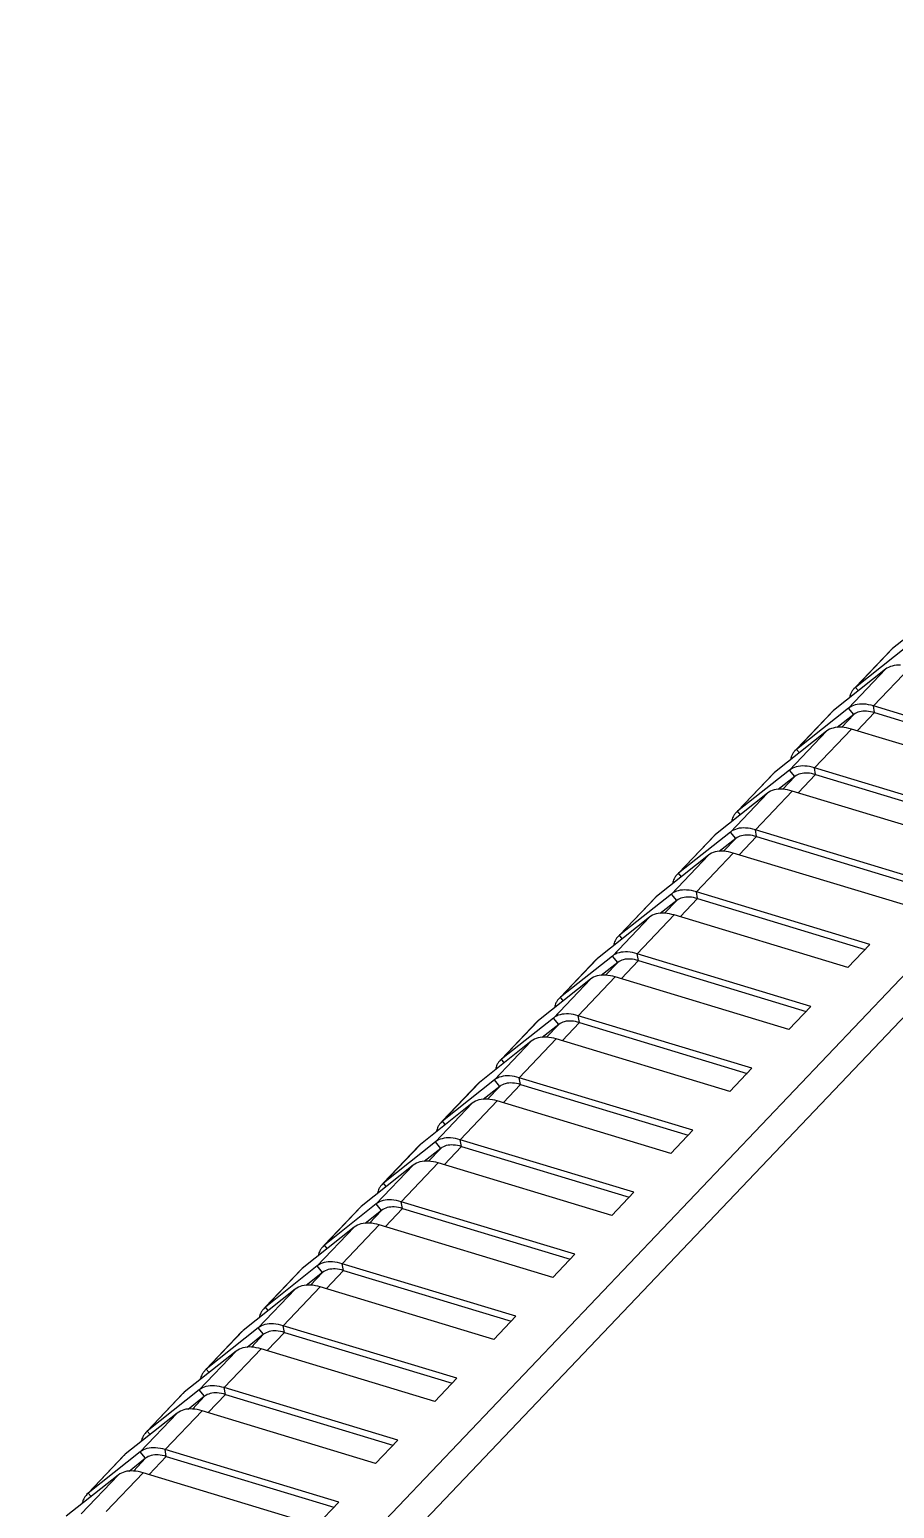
# Model space of a CAD drawing. Header units: millimetres. Extents: x 14343 to 15285, y -9166 to -7819.
# Drawn here: x 14413.9 to 14455.6, y -8337.1 to -8265.9 of the extents above; entities that cross this region are included whole.
import ezdxf

# ---------------------------------------------------------------- set-up
doc = ezdxf.new("R2010")
doc.units = ezdxf.units.MM

# ---------------------------------------------------------------- blocks, each defined once
blk = doc.blocks.new('u9')
at = {"color": 7, "linetype": 'Continuous'}
for p, q in [((-420.518, 115.604), (-314.491, 226.919)), ((-419.033, 115.154), (-313.234, 226.229)), ((-355.936, 199.082), (-358.44, 197.094)), ((-358.519, 197.022), (-360.226, 195.23)), ((-357.717, 197.212), (-360.221, 195.225)), ((-358.44, 197.094), (-360.221, 195.225)), ((-358.781, 196.095), (-361.285, 194.108)), ((-358.781, 196.095), (-360.561, 194.226)), ((-357.58, 196.203), (-359.361, 194.333)), ((-360.221, 195.225), (-360.3, 195.152)), ((-360.258, 195.196), (-360.3, 195.152)), ((-360.084, 195.06), (-360.221, 195.225)), ((-361.364, 194.036), (-363.071, 192.243)), ((-360.561, 194.226), (-363.065, 192.238)), ((-361.285, 194.108), (-363.065, 192.238)), ((-360.305, 193.917), (-361.101, 193.285)), ((-360.89, 193.303), (-360.305, 193.917)), ((-360.305, 193.917), (-360.561, 194.226)), ((-360.14, 193.13), (-359.305, 194.006)), ((-350.997, 191.801), (-359.361, 194.333)), ((-359.305, 194.006), (-359.361, 194.333)), ((-359.305, 194.006), (-351.226, 191.56)), ((-361.625, 193.109), (-364.129, 191.121)), ((-361.625, 193.109), (-363.406, 191.239)), ((-360.425, 193.216), (-362.206, 191.347)), ((-352.06, 190.684), (-360.425, 193.216)), ((-363.065, 192.238), (-363.144, 192.166)), ((-363.103, 192.21), (-363.144, 192.166)), ((-362.929, 192.074), (-363.065, 192.238)), ((-364.208, 191.049), (-365.915, 189.257)), ((-363.406, 191.239), (-365.91, 189.252)), ((-364.129, 191.121), (-365.91, 189.252)), ((-363.149, 190.93), (-363.406, 191.239)), ((-362.984, 190.143), (-362.149, 191.02)), ((-353.841, 188.814), (-362.206, 191.347)), ((-362.149, 191.02), (-362.206, 191.347)), ((-362.149, 191.02), (-354.07, 188.574)), ((-363.149, 190.93), (-363.946, 190.299)), ((-363.734, 190.316), (-363.149, 190.93)), ((-364.47, 190.122), (-366.974, 188.135)), ((-364.47, 190.122), (-366.25, 188.253)), ((-363.269, 190.23), (-365.05, 188.36)), ((-354.905, 187.697), (-363.269, 190.23)), ((-365.91, 189.252), (-365.989, 189.18)), ((-365.947, 189.223), (-365.989, 189.18)), ((-365.773, 189.088), (-365.91, 189.252)), ((-366.25, 188.253), (-368.754, 186.266)), ((-366.974, 188.135), (-368.754, 186.266)), ((-365.994, 187.944), (-366.25, 188.253)), ((-356.686, 185.828), (-365.05, 188.36)), ((-364.994, 188.034), (-365.05, 188.36)), ((-367.053, 188.063), (-368.76, 186.271)), ((-365.994, 187.944), (-366.79, 187.312)), ((-366.579, 187.33), (-365.994, 187.944)), ((-365.829, 187.157), (-364.994, 188.034)), ((-364.994, 188.034), (-356.915, 185.587)), ((-367.314, 187.136), (-369.818, 185.149)), ((-367.314, 187.136), (-369.095, 185.267)), ((-366.114, 187.243), (-367.895, 185.374)), ((-357.75, 184.711), (-366.114, 187.243)), ((-368.754, 186.266), (-368.834, 186.193)), ((-368.792, 186.237), (-368.834, 186.193)), ((-368.618, 186.101), (-368.754, 186.266)), ((-369.095, 185.267), (-371.599, 183.279)), ((-368.838, 184.958), (-369.095, 185.267)), ((-359.53, 182.841), (-367.895, 185.374)), ((-367.838, 185.047), (-367.895, 185.374)), ((-369.897, 185.076), (-371.604, 183.284)), ((-369.818, 185.149), (-371.599, 183.279)), ((-368.838, 184.958), (-369.635, 184.326)), ((-369.423, 184.344), (-368.838, 184.958)), ((-368.673, 184.171), (-367.838, 185.047)), ((-367.838, 185.047), (-359.759, 182.601)), ((-370.159, 184.15), (-372.663, 182.162)), ((-370.159, 184.15), (-371.939, 182.28)), ((-368.958, 184.257), (-370.739, 182.388)), ((-360.594, 181.724), (-368.958, 184.257)), ((-371.599, 183.279), (-371.678, 183.207)), ((-371.637, 183.251), (-371.678, 183.207)), ((-371.462, 183.115), (-371.599, 183.279)), ((-360.594, 181.724), (-359.53, 182.841)), ((-372.742, 182.09), (-374.449, 180.298)), ((-371.939, 182.28), (-374.443, 180.293)), ((-372.663, 182.162), (-374.443, 180.293)), ((-371.683, 181.971), (-372.479, 181.339)), ((-372.268, 181.357), (-371.683, 181.971)), ((-371.683, 181.971), (-371.939, 182.28)), ((-371.518, 181.184), (-370.683, 182.061)), ((-362.375, 179.855), (-370.739, 182.388)), ((-370.683, 182.061), (-370.739, 182.388)), ((-370.683, 182.061), (-362.604, 179.615)), ((-373.003, 181.163), (-375.507, 179.176)), ((-373.003, 181.163), (-374.784, 179.294)), ((-371.803, 181.271), (-373.584, 179.401)), ((-363.439, 178.738), (-371.803, 181.271)), ((-374.443, 180.293), (-374.523, 180.221)), ((-374.307, 180.129), (-374.443, 180.293)), ((-374.481, 180.264), (-374.523, 180.221)), ((-363.439, 178.738), (-362.375, 179.855)), ((-375.586, 179.104), (-377.293, 177.312)), ((-374.784, 179.294), (-377.288, 177.306)), ((-375.507, 179.176), (-377.288, 177.306)), ((-374.527, 178.985), (-375.324, 178.353)), ((-375.112, 178.371), (-374.527, 178.985)), ((-374.527, 178.985), (-374.784, 179.294)), ((-374.362, 178.198), (-373.527, 179.074)), ((-365.219, 176.869), (-373.584, 179.401)), ((-373.527, 179.074), (-373.584, 179.401)), ((-373.527, 179.074), (-365.448, 176.628)), ((-375.848, 178.177), (-378.352, 176.189)), ((-375.848, 178.177), (-377.628, 176.307)), ((-374.648, 178.284), (-376.428, 176.415)), ((-366.283, 175.752), (-374.648, 178.284)), ((-377.288, 177.306), (-377.367, 177.234)), ((-377.326, 177.278), (-377.367, 177.234)), ((-377.152, 177.142), (-377.288, 177.306)), ((-366.283, 175.752), (-365.219, 176.869)), ((-378.431, 176.117), (-380.138, 174.325)), ((-377.628, 176.307), (-380.132, 174.32)), ((-378.352, 176.189), (-380.132, 174.32)), ((-377.372, 175.999), (-377.628, 176.307)), ((-377.207, 175.212), (-376.372, 176.088)), ((-368.064, 173.882), (-376.428, 176.415)), ((-376.372, 176.088), (-376.428, 176.415)), ((-376.372, 176.088), (-368.293, 173.642)), ((-377.492, 175.298), (-379.273, 173.428)), ((-377.372, 175.999), (-378.168, 175.367)), ((-377.957, 175.384), (-377.372, 175.999)), ((-369.128, 172.765), (-377.492, 175.298)), ((-378.692, 175.19), (-381.196, 173.203)), ((-378.692, 175.19), (-380.473, 173.321)), ((-380.132, 174.32), (-380.212, 174.248)), ((-380.17, 174.291), (-380.212, 174.248)), ((-379.996, 174.156), (-380.132, 174.32)), ((-369.128, 172.765), (-368.064, 173.882)), ((-380.473, 173.321), (-382.977, 171.334)), ((-381.196, 173.203), (-382.977, 171.334)), ((-380.216, 173.012), (-380.473, 173.321)), ((-370.908, 170.896), (-379.273, 173.428)), ((-379.216, 173.102), (-379.273, 173.428)), ((-381.275, 173.131), (-382.982, 171.339)), ((-380.216, 173.012), (-381.013, 172.38)), ((-380.801, 172.398), (-380.216, 173.012)), ((-380.051, 172.225), (-379.216, 173.102)), ((-379.216, 173.102), (-371.137, 170.655)), ((-381.537, 172.204), (-384.041, 170.217)), ((-381.537, 172.204), (-383.318, 170.335)), ((-380.337, 172.312), (-382.117, 170.442)), ((-371.972, 169.779), (-380.337, 172.312)), ((-382.977, 171.334), (-383.056, 171.261)), ((-383.015, 171.305), (-383.056, 171.261)), ((-382.841, 171.169), (-382.977, 171.334)), ((-383.318, 170.335), (-385.822, 168.347)), ((-383.061, 170.026), (-383.318, 170.335)), ((-373.753, 167.909), (-382.117, 170.442)), ((-382.061, 170.115), (-382.117, 170.442)), ((-371.972, 169.779), (-370.908, 170.896)), ((-384.12, 170.144), (-385.827, 168.352)), ((-384.041, 170.217), (-385.822, 168.347)), ((-383.061, 170.026), (-383.857, 169.394)), ((-383.646, 169.412), (-383.061, 170.026)), ((-382.896, 169.239), (-382.061, 170.115)), ((-382.061, 170.115), (-373.982, 167.669)), ((-384.381, 169.218), (-386.885, 167.23)), ((-384.381, 169.218), (-386.162, 167.348)), ((-383.181, 169.325), (-384.962, 167.456)), ((-374.817, 166.792), (-383.181, 169.325)), ((-385.822, 168.347), (-385.901, 168.275)), ((-385.859, 168.319), (-385.901, 168.275)), ((-385.685, 168.183), (-385.822, 168.347)), ((-376.597, 164.923), (-384.962, 167.456)), ((-384.905, 167.129), (-384.962, 167.456)), ((-374.817, 166.792), (-373.753, 167.909)), ((-386.964, 167.158), (-388.671, 165.366)), ((-386.162, 167.348), (-388.666, 165.361)), ((-386.885, 167.23), (-388.666, 165.361)), ((-385.906, 167.039), (-386.702, 166.407)), ((-386.49, 166.425), (-385.906, 167.039)), ((-385.906, 167.039), (-386.162, 167.348)), ((-385.74, 166.252), (-384.905, 167.129)), ((-384.905, 167.129), (-376.826, 164.683)), ((-387.226, 166.231), (-389.73, 164.244)), ((-387.226, 166.231), (-389.007, 164.362)), ((-386.026, 166.339), (-387.806, 164.469)), ((-377.661, 163.806), (-386.026, 166.339)), ((-388.666, 165.361), (-388.745, 165.289)), ((-388.704, 165.332), (-388.745, 165.289)), ((-388.53, 165.197), (-388.666, 165.361)), ((-377.661, 163.806), (-376.597, 164.923)), ((-389.809, 164.172), (-391.516, 162.38)), ((-389.007, 164.362), (-391.511, 162.374)), ((-389.73, 164.244), (-391.511, 162.374)), ((-388.75, 164.053), (-389.546, 163.421)), ((-389.335, 163.439), (-388.75, 164.053)), ((-388.75, 164.053), (-389.007, 164.362)), ((-388.585, 163.266), (-387.75, 164.143)), ((-379.442, 161.937), (-387.806, 164.469)), ((-387.75, 164.143), (-387.806, 164.469)), ((-387.75, 164.143), (-379.671, 161.696)), ((-390.07, 163.245), (-392.574, 161.258)), ((-390.07, 163.245), (-391.851, 161.375)), ((-388.87, 163.352), (-390.651, 161.483)), ((-380.506, 160.82), (-388.87, 163.352)), ((-391.511, 162.374), (-391.59, 162.302)), ((-391.548, 162.346), (-391.59, 162.302)), ((-391.374, 162.21), (-391.511, 162.374)), ((-380.506, 160.82), (-379.442, 161.937)), ((-392.654, 161.185), (-394.36, 159.393)), ((-391.851, 161.375), (-394.355, 159.388)), ((-392.574, 161.258), (-394.355, 159.388)), ((-391.595, 161.067), (-392.391, 160.435)), ((-392.179, 160.453), (-391.595, 161.067)), ((-391.595, 161.067), (-391.851, 161.375)), ((-391.429, 160.28), (-390.594, 161.156)), ((-382.286, 158.95), (-390.651, 161.483)), ((-390.594, 161.156), (-390.651, 161.483)), ((-390.594, 161.156), (-382.515, 158.71)), ((-391.715, 160.366), (-393.495, 158.496)), ((-383.35, 157.833), (-391.715, 160.366)), ((-392.915, 160.258), (-395.419, 158.271)), ((-392.915, 160.258), (-394.696, 158.389)), ((-394.355, 159.388), (-394.434, 159.316)), ((-394.393, 159.359), (-394.434, 159.316)), ((-394.219, 159.224), (-394.355, 159.388)), ((-383.35, 157.833), (-382.286, 158.95)), ((-395.498, 158.199), (-397.205, 156.407)), ((-394.696, 158.389), (-397.2, 156.402)), ((-395.419, 158.271), (-397.2, 156.402)), ((-394.439, 158.08), (-394.696, 158.389)), ((-385.131, 155.964), (-393.495, 158.496)), ((-393.439, 158.17), (-393.495, 158.496)), ((-394.439, 158.08), (-395.235, 157.448)), ((-395.024, 157.466), (-394.439, 158.08)), ((-394.274, 157.293), (-393.439, 158.17)), ((-393.439, 158.17), (-385.36, 155.724)), ((-395.759, 157.272), (-398.263, 155.285)), ((-395.759, 157.272), (-397.54, 155.403)), ((-394.559, 157.38), (-396.34, 155.51)), ((-386.195, 154.847), (-394.559, 157.38)), ((-397.2, 156.402), (-397.279, 156.329)), ((-397.237, 156.373), (-397.279, 156.329)), ((-397.063, 156.237), (-397.2, 156.402)), ((-386.195, 154.847), (-385.131, 155.964))]:
    blk.add_line(p, q, dxfattribs=at)
for centre, radius, start, end in [((-357.962, 196.495), 0.767, 132.37257, 136.60688), ((-357.981, 196.516), 0.738, 128.45051, 132.37169), ((-359.703, 194.592), 0.819, 143.08873, 153.62867), ((-359.72, 194.605), 0.797, 136.6171, 143.09633), ((-360.806, 193.509), 0.767, 132.37257, 136.60688), ((-360.826, 193.53), 0.738, 128.45051, 132.37169), ((-362.548, 191.605), 0.819, 143.08873, 153.62867), ((-362.565, 191.618), 0.797, 136.6171, 143.09633), ((-363.651, 190.522), 0.767, 132.37257, 136.60688), ((-363.67, 190.543), 0.738, 128.45051, 132.37169), ((-365.392, 188.619), 0.819, 143.08873, 153.62867), ((-365.409, 188.632), 0.797, 136.6171, 143.09633), ((-366.515, 187.557), 0.738, 128.45051, 132.37169), ((-366.495, 187.536), 0.767, 132.37257, 136.60688), ((-368.237, 185.632), 0.819, 143.08873, 153.62867), ((-368.254, 185.645), 0.797, 136.6171, 143.09633), ((-369.34, 184.549), 0.767, 132.37257, 136.60688), ((-369.359, 184.57), 0.738, 128.45051, 132.37169), ((-371.081, 182.646), 0.819, 143.08873, 153.62867), ((-371.098, 182.659), 0.797, 136.6171, 143.09633), ((-372.184, 181.563), 0.767, 132.37257, 136.60688), ((-372.204, 181.584), 0.738, 128.45051, 132.37169), ((-373.926, 179.66), 0.819, 143.08873, 153.62867), ((-373.943, 179.673), 0.797, 136.6171, 143.09633), ((-375.029, 178.577), 0.767, 132.37257, 136.60688), ((-375.048, 178.598), 0.738, 128.45051, 132.37169), ((-376.77, 176.673), 0.819, 143.08873, 153.62867), ((-376.787, 176.686), 0.797, 136.6171, 143.09633), ((-377.874, 175.59), 0.767, 132.37257, 136.60688), ((-377.893, 175.611), 0.738, 128.45051, 132.37169), ((-379.615, 173.687), 0.819, 143.08873, 153.62867), ((-379.632, 173.7), 0.797, 136.6171, 143.09633), ((-380.718, 172.604), 0.767, 132.37257, 136.60688), ((-380.737, 172.625), 0.738, 128.45051, 132.37169), ((-382.459, 170.7), 0.819, 143.08873, 153.62867), ((-382.476, 170.713), 0.797, 136.6171, 143.09633), ((-383.563, 169.617), 0.767, 132.37257, 136.60688), ((-383.582, 169.638), 0.738, 128.45051, 132.37169), ((-385.304, 167.714), 0.819, 143.08873, 153.62867), ((-385.321, 167.727), 0.797, 136.6171, 143.09633), ((-386.407, 166.631), 0.767, 132.37257, 136.60688), ((-386.426, 166.652), 0.738, 128.45051, 132.37169), ((-388.148, 164.728), 0.819, 143.08873, 153.62867), ((-388.165, 164.741), 0.797, 136.6171, 143.09633), ((-389.252, 163.645), 0.767, 132.37257, 136.60688), ((-389.271, 163.666), 0.738, 128.45051, 132.37169), ((-390.993, 161.741), 0.819, 143.08873, 153.62867), ((-391.01, 161.754), 0.797, 136.6171, 143.09633), ((-392.096, 160.658), 0.767, 132.37257, 136.60688), ((-392.115, 160.679), 0.738, 128.45051, 132.37169), ((-393.837, 158.755), 0.819, 143.08873, 153.62867), ((-393.854, 158.768), 0.797, 136.6171, 143.09633), ((-394.941, 157.672), 0.767, 132.37257, 136.60688), ((-394.96, 157.693), 0.738, 128.45051, 132.37169), ((-396.682, 155.768), 0.819, 143.08873, 153.62867), ((-396.699, 155.781), 0.797, 136.6171, 143.09633)]:
    blk.add_arc(centre, radius, start, end, dxfattribs=at)
for points, start_tangent, end_tangent in [([(-358.049, 196.29), (-358.458, 196.253), (-358.781, 196.095)], (-0.998299, 0.05831), (-0.783285, -0.621663)), ([(-360.437, 194.955), (-360.511, 194.739)], (-0.444088, -0.895983), (-0.207671, -0.978199)), ([(-359.361, 194.333), (-359.83, 194.42), (-360.239, 194.384), (-360.561, 194.226)], (-0.957088, 0.289796), (-0.783285, -0.621663)), ([(-359.305, 194.006), (-359.695, 194.079), (-360.036, 194.049), (-360.305, 193.917)], (-0.957088, 0.289796), (-0.783285, -0.621663)), ([(-360.894, 193.304), (-361.302, 193.267), (-361.625, 193.109)], (-0.998299, 0.05831), (-0.783285, -0.621663)), ([(-360.425, 193.216), (-360.894, 193.304)], (-0.957088, 0.289796), (-0.998299, 0.05831)), ([(-363.281, 191.969), (-363.355, 191.752)], (-0.444088, -0.895983), (-0.207671, -0.978199)), ([(-362.206, 191.347), (-362.674, 191.434), (-363.083, 191.397), (-363.406, 191.239)], (-0.957088, 0.289796), (-0.783285, -0.621663)), ([(-362.149, 191.02), (-362.54, 191.093), (-362.88, 191.062), (-363.149, 190.93)], (-0.957088, 0.289796), (-0.783285, -0.621663)), ([(-363.738, 190.317), (-364.147, 190.281), (-364.47, 190.122)], (-0.998299, 0.05831), (-0.783285, -0.621663)), ([(-363.269, 190.23), (-363.738, 190.317)], (-0.957088, 0.289796), (-0.998299, 0.05831)), ([(-366.126, 188.983), (-366.2, 188.766)], (-0.444088, -0.895983), (-0.207671, -0.978199)), ([(-365.05, 188.36), (-365.519, 188.448), (-365.928, 188.411), (-366.25, 188.253)], (-0.957088, 0.289796), (-0.783285, -0.621663)), ([(-364.994, 188.034), (-365.384, 188.106), (-365.725, 188.076), (-365.994, 187.944)], (-0.957088, 0.289796), (-0.783285, -0.621663)), ([(-366.583, 187.331), (-366.991, 187.294), (-367.314, 187.136)], (-0.998299, 0.05831), (-0.783285, -0.621663)), ([(-366.114, 187.243), (-366.583, 187.331)], (-0.957088, 0.289796), (-0.998299, 0.05831)), ([(-368.97, 185.996), (-369.044, 185.779)], (-0.444088, -0.895983), (-0.207671, -0.978199)), ([(-367.895, 185.374), (-368.363, 185.461), (-368.772, 185.425), (-369.095, 185.267)], (-0.957088, 0.289796), (-0.783285, -0.621663)), ([(-367.838, 185.047), (-368.229, 185.12), (-368.569, 185.089), (-368.838, 184.958)], (-0.957088, 0.289796), (-0.783285, -0.621663)), ([(-369.427, 184.344), (-369.836, 184.308), (-370.159, 184.15)], (-0.998299, 0.05831), (-0.783285, -0.621663)), ([(-368.958, 184.257), (-369.427, 184.344)], (-0.957088, 0.289796), (-0.998299, 0.05831)), ([(-370.739, 182.388), (-371.208, 182.475), (-371.617, 182.438), (-371.939, 182.28)], (-0.957088, 0.289796), (-0.783285, -0.621663)), ([(-371.815, 183.01), (-371.889, 182.793)], (-0.444088, -0.895983), (-0.207671, -0.978199)), ([(-370.683, 182.061), (-371.073, 182.134), (-371.414, 182.103), (-371.683, 181.971)], (-0.957088, 0.289796), (-0.783285, -0.621663)), ([(-372.272, 181.358), (-372.681, 181.321), (-373.003, 181.163)], (-0.998299, 0.05831), (-0.783285, -0.621663)), ([(-371.803, 181.271), (-372.272, 181.358)], (-0.957088, 0.289796), (-0.998299, 0.05831)), ([(-374.659, 180.023), (-374.733, 179.807)], (-0.444088, -0.895983), (-0.207671, -0.978199)), ([(-373.584, 179.401), (-374.052, 179.488), (-374.461, 179.452), (-374.784, 179.294)], (-0.957088, 0.289796), (-0.783285, -0.621663)), ([(-373.527, 179.074), (-373.918, 179.147), (-374.258, 179.117), (-374.527, 178.985)], (-0.957088, 0.289796), (-0.783285, -0.621663)), ([(-375.116, 178.372), (-375.525, 178.335), (-375.848, 178.177)], (-0.998299, 0.05831), (-0.783285, -0.621663)), ([(-374.648, 178.284), (-375.116, 178.372)], (-0.957088, 0.289796), (-0.998299, 0.05831)), ([(-377.504, 177.037), (-377.578, 176.82)], (-0.444088, -0.895983), (-0.207671, -0.978199)), ([(-376.428, 176.415), (-376.897, 176.502), (-377.306, 176.465), (-377.628, 176.307)], (-0.957088, 0.289796), (-0.783285, -0.621663)), ([(-376.372, 176.088), (-376.762, 176.161), (-377.103, 176.13), (-377.372, 175.999)], (-0.957088, 0.289796), (-0.783285, -0.621663)), ([(-377.961, 175.385), (-378.37, 175.349), (-378.692, 175.19)], (-0.998299, 0.05831), (-0.783285, -0.621663)), ([(-377.492, 175.298), (-377.961, 175.385)], (-0.957088, 0.289796), (-0.998299, 0.05831)), ([(-380.348, 174.051), (-380.422, 173.834)], (-0.444088, -0.895983), (-0.207671, -0.978199)), ([(-379.273, 173.428), (-379.741, 173.516), (-380.15, 173.479), (-380.473, 173.321)], (-0.957088, 0.289796), (-0.783285, -0.621663)), ([(-379.216, 173.102), (-379.607, 173.174), (-379.947, 173.144), (-380.216, 173.012)], (-0.957088, 0.289796), (-0.783285, -0.621663)), ([(-380.805, 172.399), (-381.214, 172.362), (-381.537, 172.204)], (-0.998299, 0.05831), (-0.783285, -0.621663)), ([(-380.337, 172.312), (-380.805, 172.399)], (-0.957088, 0.289796), (-0.998299, 0.05831)), ([(-383.193, 171.064), (-383.267, 170.847)], (-0.444088, -0.895983), (-0.207671, -0.978199)), ([(-382.117, 170.442), (-382.586, 170.529), (-382.995, 170.493), (-383.318, 170.335)], (-0.957088, 0.289796), (-0.783285, -0.621663)), ([(-382.061, 170.115), (-382.451, 170.188), (-382.792, 170.158), (-383.061, 170.026)], (-0.957088, 0.289796), (-0.783285, -0.621663)), ([(-383.65, 169.412), (-384.059, 169.376), (-384.381, 169.218)], (-0.998299, 0.05831), (-0.783285, -0.621663)), ([(-383.181, 169.325), (-383.65, 169.412)], (-0.957088, 0.289796), (-0.998299, 0.05831)), ([(-384.962, 167.456), (-385.43, 167.543), (-385.839, 167.506), (-386.162, 167.348)], (-0.957088, 0.289796), (-0.783285, -0.621663)), ([(-386.037, 168.078), (-386.112, 167.861)], (-0.444088, -0.895983), (-0.207671, -0.978199)), ([(-384.905, 167.129), (-385.296, 167.202), (-385.637, 167.171), (-385.906, 167.039)], (-0.957088, 0.289796), (-0.783285, -0.621663)), ([(-386.494, 166.426), (-386.903, 166.389), (-387.226, 166.231)], (-0.998299, 0.05831), (-0.783285, -0.621663)), ([(-386.026, 166.339), (-386.494, 166.426)], (-0.957088, 0.289796), (-0.998299, 0.05831)), ([(-388.882, 165.091), (-388.956, 164.875)], (-0.444088, -0.895983), (-0.207671, -0.978199)), ([(-387.806, 164.469), (-388.275, 164.557), (-388.684, 164.52), (-389.007, 164.362)], (-0.957088, 0.289796), (-0.783285, -0.621663)), ([(-387.75, 164.143), (-388.14, 164.215), (-388.481, 164.185), (-388.75, 164.053)], (-0.957088, 0.289796), (-0.783285, -0.621663)), ([(-389.339, 163.44), (-389.748, 163.403), (-390.07, 163.245)], (-0.998299, 0.05831), (-0.783285, -0.621663)), ([(-388.87, 163.352), (-389.339, 163.44)], (-0.957088, 0.289796), (-0.998299, 0.05831)), ([(-391.726, 162.105), (-391.801, 161.888)], (-0.444088, -0.895983), (-0.207671, -0.978199)), ([(-390.651, 161.483), (-391.119, 161.57), (-391.528, 161.534), (-391.851, 161.375)], (-0.957088, 0.289796), (-0.783285, -0.621663)), ([(-390.594, 161.156), (-390.985, 161.229), (-391.326, 161.198), (-391.595, 161.067)], (-0.957088, 0.289796), (-0.783285, -0.621663)), ([(-392.183, 160.453), (-392.592, 160.417), (-392.915, 160.258)], (-0.998299, 0.05831), (-0.783285, -0.621663)), ([(-391.715, 160.366), (-392.183, 160.453)], (-0.957088, 0.289796), (-0.998299, 0.05831)), ([(-394.571, 159.119), (-394.645, 158.902)], (-0.444088, -0.895983), (-0.207671, -0.978199)), ([(-393.495, 158.496), (-393.964, 158.584), (-394.373, 158.547), (-394.696, 158.389)], (-0.957088, 0.289796), (-0.783285, -0.621663)), ([(-393.439, 158.17), (-393.829, 158.242), (-394.17, 158.212), (-394.439, 158.08)], (-0.957088, 0.289796), (-0.783285, -0.621663)), ([(-395.028, 157.467), (-395.437, 157.43), (-395.759, 157.272)], (-0.998299, 0.05831), (-0.783285, -0.621663)), ([(-394.559, 157.38), (-395.028, 157.467)], (-0.957088, 0.289796), (-0.998299, 0.05831)), ([(-397.416, 156.132), (-397.49, 155.915)], (-0.444088, -0.895983), (-0.207671, -0.978199))]:
    blk.add_spline(points, degree=3, dxfattribs=dict(at, start_tangent=start_tangent, end_tangent=end_tangent))

msp = doc.modelspace()

# ---------------------------------------------------------------- block references
msp.add_blockref('u9', (14813.948, -8492.81))

doc.saveas('drawing.dxf')
